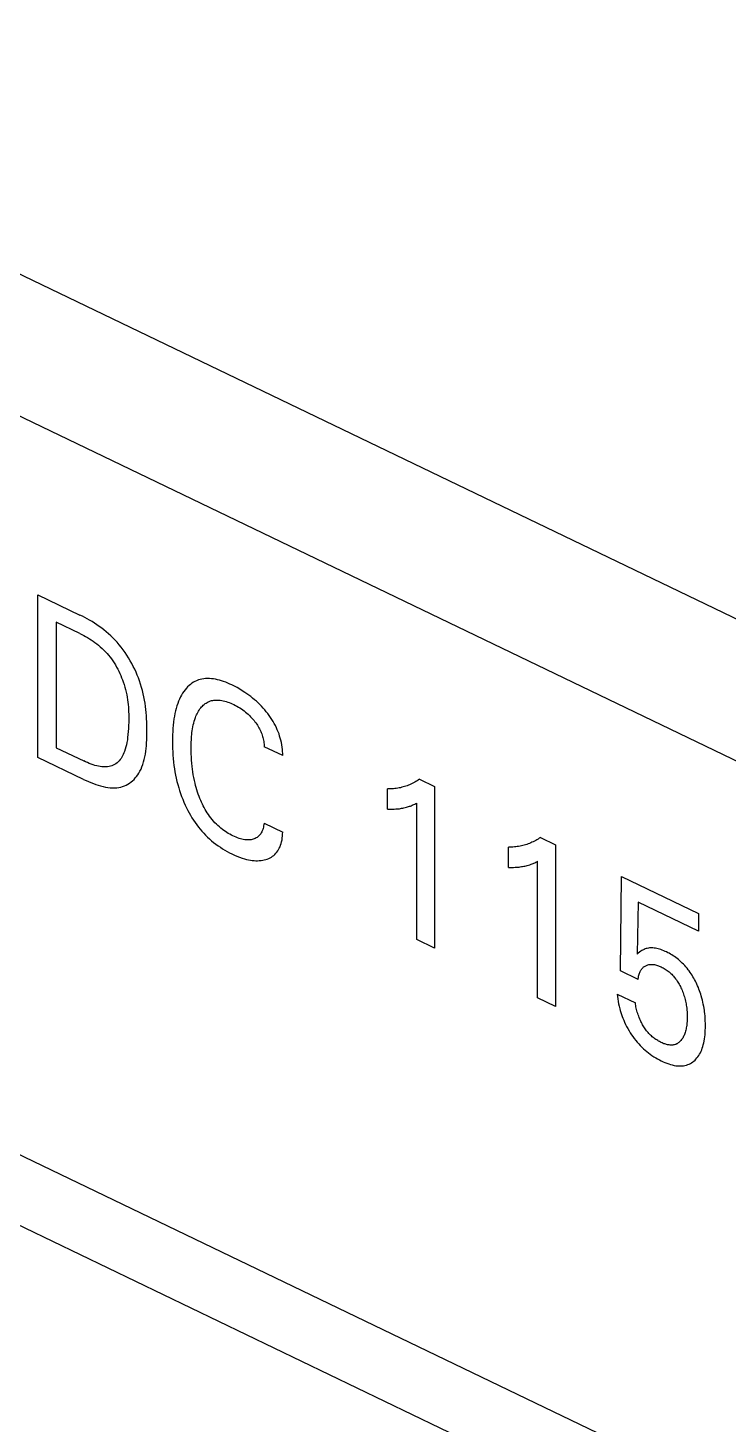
# Model space of a CAD drawing. Extents: x 0 to 420, y 0 to 297.
# Drawn here: x 165.12 to 172.87, y 175.9 to 191.34 of the extents above; entities that cross this region are included whole.
import ezdxf

# ---------------------------------------------------------------- set-up
doc = ezdxf.new("R2010")
doc.units = 0
doc.header["$LTSCALE"] = 23.1
doc.layers.add('40000_ISO', color=7, linetype='CONTINUOUS')

msp = doc.modelspace()

# ---------------------------------------------------------------- linework, layer by layer
at = {"layer": '40000_ISO', "color": 7, "linetype": 'CONTINUOUS'}
for p, q in [((210.729, 166.647), (157.318, 192.32)), ((210.089, 165.387), (156.678, 191.06)), ((165.231, 183.274), (165.231, 185.071)), ((165.231, 185.071), (165.697, 184.847)), ((165.432, 184.77), (165.432, 183.381)), ((165.697, 184.643), (165.432, 184.77)), ((165.724, 184.834), (165.697, 184.847)), ((165.75, 184.82), (165.724, 184.834)), ((165.777, 184.806), (165.75, 184.82)), ((165.804, 184.79), (165.777, 184.806)), ((165.831, 184.775), (165.804, 184.79)), ((165.857, 184.758), (165.831, 184.775)), ((165.884, 184.74), (165.857, 184.758)), ((165.91, 184.722), (165.884, 184.74)), ((165.697, 184.643), (165.718, 184.633)), ((165.718, 184.633), (165.739, 184.622)), ((165.739, 184.622), (165.759, 184.611)), ((165.759, 184.611), (165.78, 184.599)), ((165.78, 184.599), (165.801, 184.586)), ((165.801, 184.586), (165.822, 184.573)), ((165.937, 184.703), (165.91, 184.722)), ((165.962, 184.683), (165.937, 184.703)), ((165.988, 184.663), (165.962, 184.683)), ((166.013, 184.641), (165.988, 184.663)), ((166.038, 184.619), (166.013, 184.641)), ((166.062, 184.596), (166.038, 184.619)), ((166.085, 184.571), (166.062, 184.596)), ((165.822, 184.573), (165.842, 184.559)), ((165.842, 184.559), (165.863, 184.544)), ((165.863, 184.544), (165.883, 184.529)), ((165.883, 184.529), (165.903, 184.513)), ((165.903, 184.513), (165.922, 184.497)), ((165.922, 184.497), (165.942, 184.479)), ((165.942, 184.479), (165.961, 184.461)), ((165.961, 184.461), (165.979, 184.442)), ((165.979, 184.442), (165.997, 184.423)), ((166.108, 184.546), (166.085, 184.571)), ((166.131, 184.52), (166.108, 184.546)), ((166.154, 184.492), (166.131, 184.52)), ((166.175, 184.464), (166.154, 184.492)), ((166.196, 184.434), (166.175, 184.464)), ((166.215, 184.404), (166.196, 184.434)), ((165.997, 184.423), (166.013, 184.403)), ((166.013, 184.403), (166.03, 184.383)), ((166.03, 184.383), (166.045, 184.362)), ((166.045, 184.362), (166.06, 184.34)), ((166.06, 184.34), (166.075, 184.318)), ((166.075, 184.318), (166.089, 184.296)), ((166.089, 184.296), (166.102, 184.273)), ((166.235, 184.374), (166.215, 184.404)), ((166.253, 184.343), (166.235, 184.374)), ((166.27, 184.312), (166.253, 184.343)), ((166.287, 184.28), (166.27, 184.312)), ((166.302, 184.248), (166.287, 184.28)), ((166.102, 184.273), (166.115, 184.25)), ((166.115, 184.25), (166.127, 184.226)), ((166.127, 184.226), (166.138, 184.203)), ((166.138, 184.203), (166.148, 184.179)), ((166.148, 184.179), (166.158, 184.155)), ((166.158, 184.155), (166.168, 184.132)), ((166.168, 184.132), (166.176, 184.108)), ((166.317, 184.216), (166.302, 184.248)), ((166.331, 184.184), (166.317, 184.216)), ((166.343, 184.152), (166.331, 184.184)), ((166.355, 184.12), (166.343, 184.152)), ((166.987, 184.122), (166.969, 184.114)), ((167.007, 184.13), (166.987, 184.122)), ((167.026, 184.135), (167.007, 184.13)), ((167.045, 184.14), (167.026, 184.135)), ((167.066, 184.143), (167.045, 184.14)), ((167.087, 184.145), (167.066, 184.143)), ((167.108, 184.146), (167.087, 184.145)), ((167.13, 184.146), (167.108, 184.146)), ((167.152, 184.144), (167.13, 184.146)), ((167.174, 184.142), (167.152, 184.144)), ((167.196, 184.138), (167.174, 184.142)), ((167.219, 184.133), (167.196, 184.138)), ((167.241, 184.127), (167.219, 184.133)), ((167.264, 184.12), (167.241, 184.127)), ((166.176, 184.108), (166.186, 184.079)), ((166.186, 184.079), (166.194, 184.051)), ((166.194, 184.051), (166.202, 184.023)), ((166.202, 184.023), (166.208, 183.995)), ((166.208, 183.995), (166.214, 183.967)), ((166.214, 183.967), (166.219, 183.939)), ((166.367, 184.084), (166.355, 184.12)), ((166.378, 184.048), (166.367, 184.084)), ((166.388, 184.012), (166.378, 184.048)), ((166.397, 183.977), (166.388, 184.012)), ((166.404, 183.942), (166.397, 183.977)), ((166.832, 183.983), (166.82, 183.963)), ((166.845, 184.003), (166.832, 183.983)), ((166.859, 184.021), (166.845, 184.003)), ((166.874, 184.039), (166.859, 184.021)), ((166.888, 184.054), (166.874, 184.039)), ((166.903, 184.068), (166.888, 184.054)), ((166.918, 184.081), (166.903, 184.068)), ((166.934, 184.093), (166.918, 184.081)), ((166.951, 184.104), (166.934, 184.093)), ((166.969, 184.114), (166.951, 184.104)), ((167.286, 184.113), (167.264, 184.12)), ((167.309, 184.104), (167.286, 184.113)), ((167.332, 184.095), (167.309, 184.104)), ((167.355, 184.085), (167.332, 184.095)), ((167.378, 184.075), (167.355, 184.085)), ((167.407, 184.06), (167.378, 184.075)), ((167.436, 184.045), (167.407, 184.06)), ((167.464, 184.029), (167.436, 184.045)), ((167.493, 184.011), (167.464, 184.029)), ((167.522, 183.993), (167.493, 184.011)), ((167.543, 183.978), (167.522, 183.993)), ((167.565, 183.962), (167.543, 183.978)), ((166.219, 183.939), (166.223, 183.911)), ((166.223, 183.911), (166.227, 183.884)), ((166.227, 183.884), (166.229, 183.857)), ((166.229, 183.857), (166.232, 183.83)), ((166.232, 183.83), (166.233, 183.803)), ((166.411, 183.907), (166.404, 183.942)), ((166.417, 183.872), (166.411, 183.907)), ((166.422, 183.837), (166.417, 183.872)), ((166.426, 183.803), (166.422, 183.837)), ((166.761, 183.816), (166.754, 183.788)), ((166.769, 183.844), (166.761, 183.816)), ((166.778, 183.871), (166.769, 183.844)), ((166.788, 183.897), (166.778, 183.871)), ((166.798, 183.919), (166.788, 183.897)), ((166.809, 183.942), (166.798, 183.919)), ((166.82, 183.963), (166.809, 183.942)), ((167.024, 183.81), (167.033, 183.822)), ((167.033, 183.822), (167.041, 183.832)), ((167.041, 183.832), (167.051, 183.842)), ((167.051, 183.842), (167.06, 183.851)), ((167.06, 183.851), (167.07, 183.86)), ((167.07, 183.86), (167.081, 183.868)), ((167.081, 183.868), (167.092, 183.875)), ((167.092, 183.875), (167.103, 183.882)), ((167.103, 183.882), (167.115, 183.888)), ((167.115, 183.888), (167.127, 183.893)), ((167.127, 183.893), (167.14, 183.898)), ((167.14, 183.898), (167.152, 183.901)), ((167.152, 183.901), (167.165, 183.904)), ((167.165, 183.904), (167.179, 183.906)), ((167.179, 183.906), (167.192, 183.907)), ((167.192, 183.907), (167.206, 183.908)), ((167.206, 183.908), (167.22, 183.908)), ((167.22, 183.908), (167.235, 183.907)), ((167.235, 183.907), (167.249, 183.905)), ((167.249, 183.905), (167.266, 183.903)), ((167.266, 183.903), (167.282, 183.899)), ((167.282, 183.899), (167.298, 183.895)), ((167.298, 183.895), (167.315, 183.891)), ((167.315, 183.891), (167.331, 183.885)), ((167.331, 183.885), (167.348, 183.879)), ((167.348, 183.879), (167.365, 183.872)), ((167.365, 183.872), (167.382, 183.865)), ((167.382, 183.865), (167.399, 183.857)), ((167.399, 183.857), (167.416, 183.849)), ((167.416, 183.849), (167.433, 183.84)), ((167.433, 183.84), (167.45, 183.83)), ((167.45, 183.83), (167.466, 183.82)), ((167.466, 183.82), (167.483, 183.809)), ((167.586, 183.946), (167.565, 183.962)), ((167.607, 183.93), (167.586, 183.946)), ((167.628, 183.912), (167.607, 183.93)), ((167.649, 183.894), (167.628, 183.912)), ((167.668, 183.876), (167.649, 183.894)), ((167.687, 183.858), (167.668, 183.876)), ((167.705, 183.839), (167.687, 183.858)), ((167.723, 183.819), (167.705, 183.839)), ((167.741, 183.799), (167.723, 183.819)), ((166.233, 183.803), (166.235, 183.776)), ((166.235, 183.776), (166.236, 183.75)), ((166.236, 183.663), (166.235, 183.628)), ((166.236, 183.75), (166.236, 183.724)), ((166.236, 183.724), (166.236, 183.698)), ((166.236, 183.698), (166.236, 183.663)), ((166.429, 183.769), (166.426, 183.803)), ((166.432, 183.735), (166.429, 183.769)), ((166.434, 183.701), (166.432, 183.735)), ((166.436, 183.667), (166.434, 183.701)), ((166.437, 183.633), (166.436, 183.667)), ((166.732, 183.665), (166.728, 183.63)), ((166.737, 183.7), (166.732, 183.665)), ((166.742, 183.73), (166.737, 183.7)), ((166.748, 183.759), (166.742, 183.73)), ((166.754, 183.788), (166.748, 183.759)), ((166.955, 183.653), (166.96, 183.674)), ((166.96, 183.674), (166.967, 183.694)), ((166.967, 183.694), (166.974, 183.714)), ((166.974, 183.714), (166.979, 183.729)), ((166.979, 183.729), (166.986, 183.743)), ((166.986, 183.743), (166.992, 183.757)), ((166.992, 183.757), (166.999, 183.771)), ((166.999, 183.771), (167.007, 183.785)), ((167.007, 183.785), (167.015, 183.797)), ((167.015, 183.797), (167.024, 183.81)), ((167.483, 183.809), (167.499, 183.798)), ((167.499, 183.798), (167.514, 183.787)), ((167.514, 183.787), (167.529, 183.775)), ((167.529, 183.775), (167.544, 183.763)), ((167.544, 183.763), (167.558, 183.75)), ((167.558, 183.75), (167.572, 183.737)), ((167.572, 183.737), (167.585, 183.723)), ((167.585, 183.723), (167.599, 183.709)), ((167.599, 183.709), (167.611, 183.695)), ((167.611, 183.695), (167.624, 183.68)), ((167.624, 183.68), (167.633, 183.668)), ((167.633, 183.668), (167.643, 183.655)), ((167.758, 183.778), (167.741, 183.799)), ((167.774, 183.758), (167.758, 183.778)), ((167.79, 183.737), (167.774, 183.758)), ((167.805, 183.715), (167.79, 183.737)), ((167.82, 183.693), (167.805, 183.715)), ((167.834, 183.671), (167.82, 183.693)), ((167.847, 183.648), (167.834, 183.671)), ((166.228, 183.527), (166.224, 183.494)), ((166.231, 183.56), (166.228, 183.527)), ((166.233, 183.594), (166.231, 183.56)), ((166.235, 183.628), (166.233, 183.594)), ((166.436, 183.5), (166.437, 183.533)), ((166.437, 183.6), (166.437, 183.633)), ((166.437, 183.567), (166.437, 183.6)), ((166.437, 183.533), (166.437, 183.567)), ((166.721, 183.523), (166.72, 183.486)), ((166.723, 183.559), (166.721, 183.523)), ((166.725, 183.595), (166.723, 183.559)), ((166.728, 183.63), (166.725, 183.595)), ((166.931, 183.5), (166.934, 183.53)), ((166.934, 183.53), (166.936, 183.548)), ((166.936, 183.548), (166.938, 183.566)), ((166.938, 183.566), (166.941, 183.588)), ((166.941, 183.588), (166.945, 183.61)), ((166.945, 183.61), (166.95, 183.632)), ((166.95, 183.632), (166.955, 183.653)), ((167.643, 183.655), (167.652, 183.642)), ((167.652, 183.642), (167.661, 183.629)), ((167.661, 183.629), (167.669, 183.616)), ((167.669, 183.616), (167.677, 183.602)), ((167.677, 183.602), (167.684, 183.589)), ((167.684, 183.589), (167.691, 183.575)), ((167.691, 183.575), (167.697, 183.561)), ((167.697, 183.561), (167.703, 183.548)), ((167.703, 183.548), (167.708, 183.534)), ((167.708, 183.534), (167.713, 183.52)), ((167.713, 183.52), (167.717, 183.506)), ((167.717, 183.506), (167.721, 183.492)), ((167.859, 183.625), (167.847, 183.648)), ((167.87, 183.602), (167.859, 183.625)), ((167.88, 183.579), (167.87, 183.602)), ((167.89, 183.556), (167.88, 183.579)), ((167.899, 183.533), (167.89, 183.556)), ((167.906, 183.51), (167.899, 183.533)), ((167.913, 183.486), (167.906, 183.51)), ((165.432, 183.381), (165.738, 183.235)), ((166.197, 183.364), (166.189, 183.34)), ((166.205, 183.389), (166.197, 183.364)), ((166.211, 183.414), (166.205, 183.389)), ((166.216, 183.44), (166.211, 183.414)), ((166.221, 183.467), (166.216, 183.44)), ((166.224, 183.494), (166.221, 183.467)), ((166.425, 183.341), (166.428, 183.372)), ((166.428, 183.372), (166.431, 183.403)), ((166.431, 183.403), (166.434, 183.435)), ((166.434, 183.435), (166.435, 183.468)), ((166.435, 183.468), (166.436, 183.5)), ((166.72, 183.486), (166.72, 183.449)), ((166.72, 183.449), (166.72, 183.412)), ((166.72, 183.412), (166.721, 183.374)), ((166.721, 183.374), (166.723, 183.337)), ((166.926, 183.379), (166.927, 183.41)), ((166.926, 183.345), (166.926, 183.379)), ((166.927, 183.44), (166.929, 183.47)), ((166.927, 183.41), (166.927, 183.44)), ((166.929, 183.47), (166.931, 183.5)), ((167.721, 183.492), (167.724, 183.478)), ((167.724, 183.478), (167.727, 183.463)), ((167.727, 183.463), (167.73, 183.448)), ((167.73, 183.448), (167.731, 183.434)), ((167.731, 183.434), (167.733, 183.419)), ((167.733, 183.419), (167.733, 183.406)), ((167.733, 183.406), (167.733, 183.392)), ((167.94, 183.293), (167.733, 183.392)), ((167.919, 183.463), (167.913, 183.486)), ((167.925, 183.438), (167.919, 183.463)), ((167.93, 183.413), (167.925, 183.438)), ((167.934, 183.388), (167.93, 183.413)), ((167.937, 183.363), (167.934, 183.388)), ((167.939, 183.339), (167.937, 183.363)), ((165.737, 183.031), (165.231, 183.274)), ((165.759, 183.225), (165.738, 183.235)), ((165.779, 183.216), (165.759, 183.225)), ((165.8, 183.207), (165.779, 183.216)), ((165.821, 183.199), (165.8, 183.207)), ((165.842, 183.192), (165.821, 183.199)), ((166.08, 183.196), (166.065, 183.188)), ((166.094, 183.204), (166.08, 183.196)), ((166.107, 183.214), (166.094, 183.204)), ((166.119, 183.225), (166.107, 183.214)), ((166.131, 183.237), (166.119, 183.225)), ((166.141, 183.249), (166.131, 183.237)), ((166.151, 183.263), (166.141, 183.249)), ((166.16, 183.277), (166.151, 183.263)), ((166.168, 183.292), (166.16, 183.277)), ((166.176, 183.307), (166.168, 183.292)), ((166.183, 183.323), (166.176, 183.307)), ((166.189, 183.34), (166.183, 183.323)), ((166.383, 183.17), (166.392, 183.196)), ((166.392, 183.196), (166.401, 183.224)), ((166.401, 183.224), (166.408, 183.252)), ((166.408, 183.252), (166.415, 183.281)), ((166.415, 183.281), (166.42, 183.31)), ((166.42, 183.31), (166.425, 183.341)), ((166.723, 183.337), (166.725, 183.299)), ((166.725, 183.299), (166.728, 183.26)), ((166.728, 183.26), (166.732, 183.222)), ((166.732, 183.222), (166.737, 183.183)), ((166.927, 183.312), (166.926, 183.345)), ((166.929, 183.278), (166.927, 183.312)), ((166.931, 183.244), (166.929, 183.278)), ((166.934, 183.209), (166.931, 183.244)), ((166.937, 183.175), (166.934, 183.209)), ((167.94, 183.316), (167.939, 183.339)), ((167.94, 183.293), (167.94, 183.316)), ((165.862, 183.186), (165.842, 183.192)), ((165.883, 183.181), (165.862, 183.186)), ((165.903, 183.176), (165.883, 183.181)), ((165.92, 183.174), (165.903, 183.176)), ((165.937, 183.171), (165.92, 183.174)), ((165.954, 183.17), (165.937, 183.171)), ((165.971, 183.17), (165.954, 183.17)), ((165.987, 183.17), (165.971, 183.17)), ((166.003, 183.171), (165.987, 183.17)), ((166.019, 183.174), (166.003, 183.171)), ((166.034, 183.177), (166.019, 183.174)), ((166.05, 183.182), (166.034, 183.177)), ((166.065, 183.188), (166.05, 183.182)), ((166.295, 183.031), (166.309, 183.047)), ((166.309, 183.047), (166.323, 183.063)), ((166.323, 183.063), (166.336, 183.081)), ((166.336, 183.081), (166.348, 183.1)), ((166.348, 183.1), (166.36, 183.12)), ((166.36, 183.12), (166.372, 183.144)), ((166.372, 183.144), (166.383, 183.17)), ((166.737, 183.183), (166.742, 183.149)), ((166.742, 183.149), (166.748, 183.114)), ((166.748, 183.114), (166.754, 183.079)), ((166.754, 183.079), (166.762, 183.044)), ((166.762, 183.044), (166.77, 183.009)), ((166.941, 183.144), (166.937, 183.175)), ((166.945, 183.113), (166.941, 183.144)), ((166.95, 183.082), (166.945, 183.113)), ((166.956, 183.051), (166.95, 183.082)), ((166.962, 183.019), (166.956, 183.051)), ((210.089, 157.221), (156.678, 182.895)), ((165.737, 183.031), (165.764, 183.019)), ((165.764, 183.019), (165.79, 183.007)), ((165.79, 183.007), (165.817, 182.996)), ((165.817, 182.996), (165.845, 182.985)), ((165.845, 182.985), (165.872, 182.975)), ((165.872, 182.975), (165.898, 182.967)), ((165.898, 182.967), (165.925, 182.959)), ((165.925, 182.959), (165.952, 182.952)), ((165.952, 182.952), (165.978, 182.946)), ((165.978, 182.946), (166.004, 182.942)), ((166.004, 182.942), (166.029, 182.939)), ((166.029, 182.939), (166.054, 182.937)), ((166.054, 182.937), (166.079, 182.937)), ((166.079, 182.937), (166.103, 182.938)), ((166.103, 182.938), (166.126, 182.941)), ((166.126, 182.941), (166.148, 182.946)), ((166.148, 182.946), (166.169, 182.952)), ((166.169, 182.952), (166.189, 182.959)), ((166.189, 182.959), (166.209, 182.968)), ((166.209, 182.968), (166.227, 182.978)), ((166.227, 182.978), (166.245, 182.989)), ((166.245, 182.989), (166.263, 183.002)), ((166.263, 183.002), (166.279, 183.016)), ((166.279, 183.016), (166.295, 183.031)), ((166.77, 183.009), (166.779, 182.974)), ((166.779, 182.974), (166.789, 182.939)), ((166.789, 182.939), (166.799, 182.907)), ((166.799, 182.907), (166.809, 182.875)), ((166.97, 182.988), (166.962, 183.019)), ((166.976, 182.964), (166.97, 182.988)), ((166.983, 182.94), (166.976, 182.964)), ((166.99, 182.916), (166.983, 182.94)), ((166.997, 182.891), (166.99, 182.916)), ((167.006, 182.867), (166.997, 182.891)), ((169.1, 182.701), (169.1, 182.925)), ((169.116, 182.925), (169.1, 182.925)), ((169.133, 182.925), (169.116, 182.925)), ((169.149, 182.926), (169.133, 182.925)), ((169.165, 182.927), (169.149, 182.926)), ((169.181, 182.929), (169.165, 182.927)), ((169.196, 182.931), (169.181, 182.929)), ((169.212, 182.933), (169.196, 182.931)), ((169.227, 182.936), (169.212, 182.933)), ((169.242, 182.939), (169.227, 182.936)), ((169.257, 182.943), (169.242, 182.939)), ((169.272, 182.947), (169.257, 182.943)), ((169.287, 182.951), (169.272, 182.947)), ((169.302, 182.956), (169.287, 182.951)), ((169.316, 182.961), (169.302, 182.956)), ((169.33, 182.966), (169.316, 182.961)), ((169.344, 182.972), (169.33, 182.966)), ((169.359, 182.978), (169.344, 182.972)), ((169.373, 182.985), (169.359, 182.978)), ((169.387, 182.992), (169.373, 182.985)), ((169.4, 182.999), (169.387, 182.992)), ((169.413, 183.007), (169.4, 182.999)), ((169.427, 183.015), (169.413, 183.007)), ((169.44, 183.023), (169.427, 183.015)), ((169.452, 183.032), (169.44, 183.023)), ((169.452, 183.032), (169.619, 182.951)), ((169.619, 182.951), (169.619, 181.165)), ((166.809, 182.875), (166.821, 182.843)), ((166.821, 182.843), (166.833, 182.811)), ((166.833, 182.811), (166.846, 182.779)), ((166.846, 182.779), (166.86, 182.747)), ((166.86, 182.747), (166.875, 182.716)), ((167.015, 182.843), (167.006, 182.867)), ((167.024, 182.819), (167.015, 182.843)), ((167.033, 182.799), (167.024, 182.819)), ((167.042, 182.778), (167.033, 182.799)), ((167.051, 182.758), (167.042, 182.778)), ((167.061, 182.739), (167.051, 182.758)), ((167.071, 182.719), (167.061, 182.739)), ((169.333, 182.73), (169.343, 182.733)), ((169.343, 182.733), (169.352, 182.736)), ((169.352, 182.736), (169.361, 182.74)), ((169.361, 182.74), (169.371, 182.744)), ((169.371, 182.744), (169.381, 182.748)), ((169.381, 182.748), (169.39, 182.753)), ((169.39, 182.753), (169.401, 182.758)), ((169.401, 182.758), (169.411, 182.763)), ((169.411, 182.763), (169.422, 182.769)), ((169.422, 181.26), (169.422, 182.769)), ((166.875, 182.716), (166.889, 182.688)), ((166.889, 182.688), (166.904, 182.661)), ((166.904, 182.661), (166.919, 182.634)), ((166.919, 182.634), (166.935, 182.607)), ((166.935, 182.607), (166.952, 182.58)), ((166.952, 182.58), (166.97, 182.554)), ((167.082, 182.699), (167.071, 182.719)), ((167.093, 182.68), (167.082, 182.699)), ((167.105, 182.661), (167.093, 182.68)), ((167.118, 182.642), (167.105, 182.661)), ((167.131, 182.623), (167.118, 182.642)), ((167.145, 182.605), (167.131, 182.623)), ((167.16, 182.587), (167.145, 182.605)), ((167.175, 182.569), (167.16, 182.587)), ((169.1, 182.701), (169.118, 182.701)), ((169.118, 182.701), (169.136, 182.701)), ((169.136, 182.701), (169.154, 182.702)), ((169.154, 182.702), (169.172, 182.702)), ((169.172, 182.702), (169.19, 182.704)), ((169.19, 182.704), (169.203, 182.705)), ((169.203, 182.705), (169.216, 182.706)), ((169.216, 182.706), (169.23, 182.707)), ((169.23, 182.707), (169.242, 182.709)), ((169.242, 182.709), (169.255, 182.711)), ((169.255, 182.711), (169.268, 182.713)), ((169.268, 182.713), (169.281, 182.716)), ((169.281, 182.716), (169.295, 182.719)), ((169.295, 182.719), (169.308, 182.722)), ((169.308, 182.722), (169.321, 182.726)), ((169.321, 182.726), (169.333, 182.73)), ((166.97, 182.554), (166.988, 182.529)), ((166.988, 182.529), (167.007, 182.504)), ((167.007, 182.504), (167.026, 182.48)), ((167.026, 182.48), (167.046, 182.457)), ((167.046, 182.457), (167.066, 182.435)), ((167.066, 182.435), (167.087, 182.413)), ((167.19, 182.552), (167.175, 182.569)), ((167.206, 182.536), (167.19, 182.552)), ((167.223, 182.52), (167.206, 182.536)), ((167.239, 182.505), (167.223, 182.52)), ((167.255, 182.491), (167.239, 182.505)), ((167.272, 182.478), (167.255, 182.491)), ((167.288, 182.466), (167.272, 182.478)), ((167.305, 182.455), (167.288, 182.466)), ((167.321, 182.444), (167.305, 182.455)), ((167.338, 182.434), (167.321, 182.444)), ((167.355, 182.424), (167.338, 182.434)), ((167.372, 182.415), (167.355, 182.424)), ((167.696, 182.43), (167.689, 182.42)), ((167.702, 182.44), (167.696, 182.43)), ((167.708, 182.451), (167.702, 182.44)), ((167.713, 182.462), (167.708, 182.451)), ((167.718, 182.476), (167.713, 182.462)), ((167.722, 182.489), (167.718, 182.476)), ((167.726, 182.503), (167.722, 182.489)), ((167.729, 182.518), (167.726, 182.503)), ((167.731, 182.533), (167.729, 182.518)), ((167.733, 182.548), (167.731, 182.533)), ((167.733, 182.548), (167.94, 182.449)), ((167.937, 182.404), (167.939, 182.426)), ((167.939, 182.426), (167.94, 182.449)), ((167.087, 182.413), (167.108, 182.392)), ((167.108, 182.392), (167.13, 182.372)), ((167.13, 182.372), (167.152, 182.353)), ((167.152, 182.353), (167.174, 182.334)), ((167.174, 182.334), (167.199, 182.315)), ((167.199, 182.315), (167.224, 182.297)), ((167.224, 182.297), (167.25, 182.28)), ((167.25, 182.28), (167.275, 182.263)), ((167.389, 182.406), (167.372, 182.415)), ((167.406, 182.399), (167.389, 182.406)), ((167.423, 182.391), (167.406, 182.399)), ((167.44, 182.385), (167.423, 182.391)), ((167.457, 182.379), (167.44, 182.385)), ((167.474, 182.374), (167.457, 182.379)), ((167.489, 182.37), (167.474, 182.374)), ((167.504, 182.366), (167.489, 182.37)), ((167.52, 182.364), (167.504, 182.366)), ((167.534, 182.362), (167.52, 182.364)), ((167.549, 182.361), (167.534, 182.362)), ((167.563, 182.361), (167.549, 182.361)), ((167.576, 182.362), (167.563, 182.361)), ((167.589, 182.364), (167.576, 182.362)), ((167.602, 182.366), (167.589, 182.364)), ((167.614, 182.37), (167.602, 182.366)), ((167.625, 182.373), (167.614, 182.37)), ((167.636, 182.378), (167.625, 182.373)), ((167.646, 182.383), (167.636, 182.378)), ((167.656, 182.389), (167.646, 182.383)), ((167.665, 182.396), (167.656, 182.389)), ((167.673, 182.403), (167.665, 182.396)), ((167.681, 182.411), (167.673, 182.403)), ((167.689, 182.42), (167.681, 182.411)), ((167.894, 182.255), (167.902, 182.27)), ((167.902, 182.27), (167.91, 182.286)), ((167.91, 182.286), (167.916, 182.303)), ((167.916, 182.303), (167.922, 182.322)), ((167.922, 182.322), (167.927, 182.342)), ((167.927, 182.342), (167.932, 182.362)), ((167.932, 182.362), (167.935, 182.383)), ((167.935, 182.383), (167.937, 182.404)), ((170.438, 182.057), (170.438, 182.281)), ((170.455, 182.281), (170.438, 182.281)), ((170.471, 182.282), (170.455, 182.281)), ((170.487, 182.283), (170.471, 182.282)), ((170.503, 182.284), (170.487, 182.283)), ((170.519, 182.286), (170.503, 182.284)), ((170.535, 182.288), (170.519, 182.286)), ((170.55, 182.29), (170.535, 182.288)), ((170.566, 182.293), (170.55, 182.29)), ((170.581, 182.296), (170.566, 182.293)), ((170.596, 182.299), (170.581, 182.296)), ((170.611, 182.303), (170.596, 182.299)), ((170.626, 182.308), (170.611, 182.303)), ((170.64, 182.312), (170.626, 182.308)), ((170.655, 182.317), (170.64, 182.312)), ((170.669, 182.323), (170.655, 182.317)), ((170.683, 182.328), (170.669, 182.323)), ((170.697, 182.335), (170.683, 182.328)), ((170.711, 182.341), (170.697, 182.335)), ((170.725, 182.348), (170.711, 182.341)), ((170.739, 182.356), (170.725, 182.348)), ((170.752, 182.363), (170.739, 182.356)), ((170.765, 182.371), (170.752, 182.363)), ((170.778, 182.38), (170.765, 182.371)), ((170.791, 182.388), (170.778, 182.38)), ((170.791, 182.388), (170.957, 182.308)), ((170.957, 182.308), (170.957, 180.522)), ((209.769, 156.591), (156.358, 182.265)), ((167.275, 182.263), (167.301, 182.248)), ((167.301, 182.248), (167.326, 182.233)), ((167.326, 182.233), (167.352, 182.22)), ((167.352, 182.22), (167.378, 182.207)), ((167.378, 182.207), (167.406, 182.194)), ((167.406, 182.194), (167.434, 182.182)), ((167.434, 182.182), (167.462, 182.171)), ((167.462, 182.171), (167.49, 182.161)), ((167.49, 182.161), (167.518, 182.153)), ((167.518, 182.153), (167.539, 182.147)), ((167.539, 182.147), (167.561, 182.142)), ((167.561, 182.142), (167.582, 182.138)), ((167.582, 182.138), (167.602, 182.135)), ((167.602, 182.135), (167.623, 182.133)), ((167.623, 182.133), (167.643, 182.132)), ((167.643, 182.132), (167.662, 182.132)), ((167.662, 182.132), (167.681, 182.133)), ((167.681, 182.133), (167.7, 182.134)), ((167.7, 182.134), (167.718, 182.137)), ((167.718, 182.137), (167.736, 182.141)), ((167.736, 182.141), (167.753, 182.145)), ((167.753, 182.145), (167.769, 182.15)), ((167.769, 182.15), (167.785, 182.157)), ((167.785, 182.157), (167.8, 182.164)), ((167.8, 182.164), (167.814, 182.172)), ((167.814, 182.172), (167.828, 182.181)), ((167.828, 182.181), (167.841, 182.191)), ((167.841, 182.191), (167.854, 182.202)), ((167.854, 182.202), (167.865, 182.214)), ((167.865, 182.214), (167.876, 182.227)), ((167.876, 182.227), (167.885, 182.24)), ((167.885, 182.24), (167.894, 182.255)), ((170.729, 182.109), (170.739, 182.114)), ((170.739, 182.114), (170.75, 182.12)), ((170.75, 182.12), (170.76, 182.125)), ((170.76, 180.617), (170.76, 182.125)), ((170.438, 182.057), (170.457, 182.057)), ((170.457, 182.057), (170.475, 182.058)), ((170.475, 182.058), (170.493, 182.058)), ((170.493, 182.058), (170.511, 182.059)), ((170.511, 182.059), (170.529, 182.06)), ((170.529, 182.06), (170.542, 182.061)), ((170.542, 182.061), (170.555, 182.062)), ((170.555, 182.062), (170.568, 182.064)), ((170.568, 182.064), (170.581, 182.066)), ((170.581, 182.066), (170.594, 182.068)), ((170.594, 182.068), (170.607, 182.07)), ((170.607, 182.07), (170.62, 182.072)), ((170.62, 182.072), (170.633, 182.075)), ((170.633, 182.075), (170.646, 182.079)), ((170.646, 182.079), (170.659, 182.082)), ((170.659, 182.082), (170.672, 182.086)), ((170.672, 182.086), (170.681, 182.089)), ((170.681, 182.089), (170.69, 182.093)), ((170.69, 182.093), (170.699, 182.096)), ((170.699, 182.096), (170.709, 182.1)), ((170.709, 182.1), (170.719, 182.105)), ((170.719, 182.105), (170.729, 182.109)), ((171.675, 180.913), (171.687, 181.957)), ((171.687, 181.957), (172.539, 181.548)), ((171.872, 181.673), (171.86, 181.1)), ((172.539, 181.352), (171.872, 181.673)), ((172.539, 181.548), (172.539, 181.352)), ((169.619, 181.165), (169.422, 181.26)), ((171.874, 181.111), (171.86, 181.1)), ((171.888, 181.122), (171.874, 181.111)), ((171.901, 181.131), (171.888, 181.122)), ((171.914, 181.139), (171.901, 181.131)), ((171.922, 181.144), (171.914, 181.139)), ((171.93, 181.148), (171.922, 181.144)), ((171.938, 181.152), (171.93, 181.148)), ((171.949, 181.156), (171.938, 181.152)), ((171.961, 181.16), (171.949, 181.156)), ((171.972, 181.163), (171.961, 181.16)), ((171.985, 181.165), (171.972, 181.163)), ((171.997, 181.167), (171.985, 181.165)), ((172.01, 181.168), (171.997, 181.167)), ((172.023, 181.168), (172.01, 181.168)), ((172.036, 181.167), (172.023, 181.168)), ((172.05, 181.166), (172.036, 181.167)), ((172.064, 181.164), (172.05, 181.166)), ((172.078, 181.161), (172.064, 181.164)), ((172.092, 181.158), (172.078, 181.161)), ((172.108, 181.154), (172.092, 181.158)), ((172.123, 181.149), (172.108, 181.154)), ((172.139, 181.143), (172.123, 181.149)), ((172.155, 181.137), (172.139, 181.143)), ((172.171, 181.13), (172.155, 181.137)), ((172.187, 181.123), (172.171, 181.13)), ((172.201, 181.115), (172.187, 181.123)), ((172.216, 181.108), (172.201, 181.115)), ((172.231, 181.1), (172.216, 181.108)), ((172.245, 181.091), (172.231, 181.1)), ((172.26, 181.082), (172.245, 181.091)), ((172.274, 181.072), (172.26, 181.082)), ((172.289, 181.062), (172.274, 181.072)), ((172.303, 181.051), (172.289, 181.062)), ((172.317, 181.04), (172.303, 181.051)), ((172.331, 181.028), (172.317, 181.04)), ((171.872, 180.818), (171.675, 180.913)), ((171.882, 180.877), (171.886, 180.887)), ((171.886, 180.887), (171.889, 180.897)), ((171.889, 180.897), (171.893, 180.906)), ((171.893, 180.906), (171.898, 180.915)), ((171.898, 180.915), (171.903, 180.923)), ((171.903, 180.923), (171.908, 180.931)), ((171.908, 180.931), (171.914, 180.938)), ((171.914, 180.938), (171.92, 180.945)), ((171.92, 180.945), (171.927, 180.951)), ((171.927, 180.951), (171.933, 180.957)), ((171.933, 180.957), (171.941, 180.962)), ((171.941, 180.962), (171.948, 180.967)), ((171.948, 180.967), (171.956, 180.971)), ((171.956, 180.971), (171.964, 180.975)), ((171.964, 180.975), (171.972, 180.978)), ((171.972, 180.978), (171.98, 180.98)), ((171.98, 180.98), (171.989, 180.983)), ((171.989, 180.983), (171.997, 180.984)), ((171.997, 180.984), (172.006, 180.985)), ((172.006, 180.985), (172.015, 180.986)), ((172.015, 180.986), (172.025, 180.986)), ((172.025, 180.986), (172.034, 180.985)), ((172.034, 180.985), (172.044, 180.984)), ((172.044, 180.984), (172.054, 180.983)), ((172.054, 180.983), (172.064, 180.981)), ((172.064, 180.981), (172.074, 180.978)), ((172.074, 180.978), (172.085, 180.975)), ((172.085, 180.975), (172.096, 180.971)), ((172.096, 180.971), (172.106, 180.967)), ((172.106, 180.967), (172.117, 180.962)), ((172.117, 180.962), (172.128, 180.957)), ((172.128, 180.957), (172.139, 180.952)), ((172.139, 180.952), (172.15, 180.946)), ((172.15, 180.946), (172.161, 180.94)), ((172.161, 180.94), (172.172, 180.933)), ((172.172, 180.933), (172.183, 180.926)), ((172.183, 180.926), (172.194, 180.918)), ((172.194, 180.918), (172.204, 180.91)), ((172.204, 180.91), (172.215, 180.902)), ((172.215, 180.902), (172.225, 180.893)), ((172.225, 180.893), (172.234, 180.885)), ((172.234, 180.885), (172.244, 180.876)), ((172.346, 181.015), (172.331, 181.028)), ((172.36, 181.001), (172.346, 181.015)), ((172.374, 180.988), (172.36, 181.001)), ((172.387, 180.973), (172.374, 180.988)), ((172.4, 180.958), (172.387, 180.973)), ((172.413, 180.943), (172.4, 180.958)), ((172.426, 180.927), (172.413, 180.943)), ((172.437, 180.913), (172.426, 180.927)), ((172.448, 180.897), (172.437, 180.913)), ((172.458, 180.882), (172.448, 180.897)), ((172.468, 180.866), (172.458, 180.882)), ((171.872, 180.818), (171.873, 180.83)), ((171.873, 180.83), (171.875, 180.842)), ((171.875, 180.842), (171.877, 180.854)), ((171.877, 180.854), (171.879, 180.866)), ((171.879, 180.866), (171.882, 180.877)), ((172.244, 180.876), (172.253, 180.866)), ((172.253, 180.866), (172.262, 180.856)), ((172.262, 180.856), (172.27, 180.846)), ((172.27, 180.846), (172.279, 180.836)), ((172.279, 180.836), (172.287, 180.825)), ((172.287, 180.825), (172.295, 180.814)), ((172.295, 180.814), (172.304, 180.802)), ((172.304, 180.802), (172.311, 180.79)), ((172.311, 180.79), (172.319, 180.778)), ((172.319, 180.778), (172.326, 180.766)), ((172.326, 180.766), (172.332, 180.753)), ((172.332, 180.753), (172.339, 180.741)), ((172.339, 180.741), (172.345, 180.728)), ((172.345, 180.728), (172.352, 180.714)), ((172.478, 180.85), (172.468, 180.866)), ((172.487, 180.834), (172.478, 180.85)), ((172.496, 180.818), (172.487, 180.834)), ((172.505, 180.802), (172.496, 180.818)), ((172.513, 180.785), (172.505, 180.802)), ((172.522, 180.767), (172.513, 180.785)), ((172.53, 180.748), (172.522, 180.767)), ((172.538, 180.73), (172.53, 180.748)), ((172.545, 180.711), (172.538, 180.73)), ((170.957, 180.522), (170.76, 180.617)), ((171.641, 180.655), (171.644, 180.63)), ((171.641, 180.655), (171.843, 180.559)), ((171.644, 180.63), (171.647, 180.604)), ((171.647, 180.604), (171.651, 180.577)), ((171.651, 180.577), (171.656, 180.55)), ((172.352, 180.714), (172.358, 180.7)), ((172.358, 180.7), (172.364, 180.685)), ((172.364, 180.685), (172.369, 180.671)), ((172.369, 180.671), (172.375, 180.657)), ((172.375, 180.657), (172.379, 180.642)), ((172.379, 180.642), (172.384, 180.628)), ((172.384, 180.628), (172.388, 180.612)), ((172.388, 180.612), (172.392, 180.597)), ((172.392, 180.597), (172.396, 180.581)), ((172.396, 180.581), (172.399, 180.566)), ((172.552, 180.693), (172.545, 180.711)), ((172.558, 180.674), (172.552, 180.693)), ((172.564, 180.655), (172.558, 180.674)), ((172.57, 180.637), (172.564, 180.655)), ((172.577, 180.614), (172.57, 180.637)), ((172.583, 180.591), (172.577, 180.614)), ((172.588, 180.568), (172.583, 180.591)), ((171.656, 180.55), (171.662, 180.524)), ((171.662, 180.524), (171.668, 180.496)), ((171.668, 180.496), (171.674, 180.475)), ((171.674, 180.475), (171.68, 180.454)), ((171.68, 180.454), (171.687, 180.432)), ((171.687, 180.432), (171.695, 180.411)), ((171.844, 180.545), (171.843, 180.559)), ((171.846, 180.531), (171.844, 180.545)), ((171.848, 180.517), (171.846, 180.531)), ((171.851, 180.503), (171.848, 180.517)), ((171.855, 180.488), (171.851, 180.503)), ((171.858, 180.473), (171.855, 180.488)), ((171.862, 180.458), (171.858, 180.473)), ((171.867, 180.443), (171.862, 180.458)), ((171.872, 180.428), (171.867, 180.443)), ((171.878, 180.412), (171.872, 180.428)), ((172.399, 180.566), (172.402, 180.551)), ((172.402, 180.551), (172.405, 180.535)), ((172.405, 180.535), (172.407, 180.52)), ((172.407, 180.52), (172.41, 180.501)), ((172.41, 180.501), (172.412, 180.481)), ((172.412, 180.481), (172.413, 180.462)), ((172.413, 180.462), (172.414, 180.443)), ((172.414, 180.443), (172.415, 180.424)), ((172.415, 180.424), (172.415, 180.406)), ((172.593, 180.545), (172.588, 180.568)), ((172.597, 180.522), (172.593, 180.545)), ((172.601, 180.5), (172.597, 180.522)), ((172.605, 180.477), (172.601, 180.5)), ((172.607, 180.46), (172.605, 180.477)), ((172.609, 180.442), (172.607, 180.46)), ((172.612, 180.415), (172.609, 180.442)), ((171.695, 180.411), (171.703, 180.39)), ((171.703, 180.39), (171.712, 180.368)), ((171.712, 180.368), (171.721, 180.347)), ((171.721, 180.347), (171.732, 180.323)), ((171.732, 180.323), (171.744, 180.3)), ((171.744, 180.3), (171.757, 180.276)), ((171.757, 180.276), (171.771, 180.253)), ((171.883, 180.397), (171.878, 180.412)), ((171.89, 180.382), (171.883, 180.397)), ((171.897, 180.366), (171.89, 180.382)), ((171.902, 180.354), (171.897, 180.366)), ((171.908, 180.342), (171.902, 180.354)), ((171.915, 180.33), (171.908, 180.342)), ((171.921, 180.318), (171.915, 180.33)), ((171.928, 180.307), (171.921, 180.318)), ((171.935, 180.295), (171.928, 180.307)), ((171.942, 180.284), (171.935, 180.295)), ((171.95, 180.273), (171.942, 180.284)), ((171.958, 180.262), (171.95, 180.273)), ((172.402, 180.272), (172.4, 180.259)), ((172.405, 180.285), (172.402, 180.272)), ((172.407, 180.298), (172.405, 180.285)), ((172.409, 180.308), (172.407, 180.298)), ((172.41, 180.319), (172.409, 180.308)), ((172.412, 180.335), (172.41, 180.319)), ((172.413, 180.353), (172.412, 180.335)), ((172.414, 180.37), (172.413, 180.353)), ((172.415, 180.388), (172.414, 180.37)), ((172.415, 180.406), (172.415, 180.388)), ((172.614, 180.387), (172.612, 180.415)), ((172.615, 180.36), (172.614, 180.387)), ((172.616, 180.333), (172.615, 180.36)), ((172.615, 180.257), (172.616, 180.281)), ((172.616, 180.306), (172.616, 180.333)), ((172.616, 180.281), (172.616, 180.306)), ((171.771, 180.253), (171.785, 180.23)), ((171.785, 180.23), (171.8, 180.207)), ((171.8, 180.207), (171.814, 180.187)), ((171.814, 180.187), (171.829, 180.166)), ((171.829, 180.166), (171.845, 180.146)), ((171.845, 180.146), (171.861, 180.126)), ((171.861, 180.126), (171.878, 180.107)), ((171.966, 180.251), (171.958, 180.262)), ((171.974, 180.241), (171.966, 180.251)), ((171.983, 180.231), (171.974, 180.241)), ((171.992, 180.221), (171.983, 180.231)), ((172.001, 180.212), (171.992, 180.221)), ((172.01, 180.203), (172.001, 180.212)), ((172.019, 180.195), (172.01, 180.203)), ((172.028, 180.186), (172.019, 180.195)), ((172.038, 180.178), (172.028, 180.186)), ((172.048, 180.171), (172.038, 180.178)), ((172.057, 180.164), (172.048, 180.171)), ((172.067, 180.157), (172.057, 180.164)), ((172.077, 180.15), (172.067, 180.157)), ((172.088, 180.144), (172.077, 180.15)), ((172.098, 180.138), (172.088, 180.144)), ((172.108, 180.132), (172.098, 180.138)), ((172.118, 180.127), (172.108, 180.132)), ((172.128, 180.122), (172.118, 180.127)), ((172.138, 180.118), (172.128, 180.122)), ((172.148, 180.113), (172.138, 180.118)), ((172.158, 180.109), (172.148, 180.113)), ((172.168, 180.106), (172.158, 180.109)), ((172.303, 180.109), (172.296, 180.106)), ((172.31, 180.114), (172.303, 180.109)), ((172.316, 180.118), (172.31, 180.114)), ((172.323, 180.123), (172.316, 180.118)), ((172.329, 180.128), (172.323, 180.123)), ((172.335, 180.134), (172.329, 180.128)), ((172.341, 180.14), (172.335, 180.134)), ((172.346, 180.146), (172.341, 180.14)), ((172.353, 180.154), (172.346, 180.146)), ((172.359, 180.163), (172.353, 180.154)), ((172.365, 180.172), (172.359, 180.163)), ((172.37, 180.181), (172.365, 180.172)), ((172.375, 180.191), (172.37, 180.181)), ((172.38, 180.201), (172.375, 180.191)), ((172.384, 180.211), (172.38, 180.201)), ((172.389, 180.223), (172.384, 180.211)), ((172.393, 180.234), (172.389, 180.223)), ((172.396, 180.247), (172.393, 180.234)), ((172.4, 180.259), (172.396, 180.247)), ((172.593, 180.098), (172.598, 180.118)), ((172.598, 180.118), (172.602, 180.138)), ((172.602, 180.138), (172.606, 180.161)), ((172.606, 180.161), (172.609, 180.184)), ((172.609, 180.184), (172.612, 180.208)), ((172.612, 180.208), (172.614, 180.232)), ((172.614, 180.232), (172.615, 180.257)), ((171.878, 180.107), (171.895, 180.089)), ((171.895, 180.089), (171.912, 180.071)), ((171.912, 180.071), (171.93, 180.054)), ((171.93, 180.054), (171.948, 180.038)), ((171.948, 180.038), (171.967, 180.022)), ((171.967, 180.022), (171.985, 180.007)), ((171.985, 180.007), (172.004, 179.993)), ((172.004, 179.993), (172.025, 179.978)), ((172.025, 179.978), (172.045, 179.965)), ((172.045, 179.965), (172.066, 179.952)), ((172.177, 180.103), (172.168, 180.106)), ((172.187, 180.1), (172.177, 180.103)), ((172.197, 180.098), (172.187, 180.1)), ((172.206, 180.096), (172.197, 180.098)), ((172.215, 180.095), (172.206, 180.096)), ((172.225, 180.094), (172.215, 180.095)), ((172.235, 180.093), (172.225, 180.094)), ((172.244, 180.093), (172.235, 180.093)), ((172.254, 180.094), (172.244, 180.093)), ((172.263, 180.095), (172.254, 180.094)), ((172.271, 180.097), (172.263, 180.095)), ((172.28, 180.1), (172.271, 180.097)), ((172.288, 180.102), (172.28, 180.1)), ((172.296, 180.106), (172.288, 180.102)), ((172.523, 179.952), (172.533, 179.965)), ((172.533, 179.965), (172.543, 179.978)), ((172.543, 179.978), (172.551, 179.993)), ((172.551, 179.993), (172.56, 180.008)), ((172.56, 180.008), (172.568, 180.025)), ((172.568, 180.025), (172.575, 180.042)), ((172.575, 180.042), (172.582, 180.06)), ((172.582, 180.06), (172.588, 180.079)), ((172.588, 180.079), (172.593, 180.098)), ((172.066, 179.952), (172.086, 179.94)), ((172.086, 179.94), (172.107, 179.929)), ((172.107, 179.929), (172.128, 179.918)), ((172.128, 179.918), (172.149, 179.909)), ((172.149, 179.909), (172.169, 179.9)), ((172.169, 179.9), (172.19, 179.892)), ((172.19, 179.892), (172.21, 179.885)), ((172.21, 179.885), (172.23, 179.879)), ((172.23, 179.879), (172.25, 179.874)), ((172.25, 179.874), (172.27, 179.869)), ((172.27, 179.869), (172.288, 179.866)), ((172.288, 179.866), (172.306, 179.864)), ((172.306, 179.864), (172.324, 179.863)), ((172.324, 179.863), (172.341, 179.863)), ((172.341, 179.863), (172.358, 179.864)), ((172.358, 179.864), (172.374, 179.866)), ((172.374, 179.866), (172.39, 179.869)), ((172.39, 179.869), (172.406, 179.873)), ((172.406, 179.873), (172.421, 179.878)), ((172.421, 179.878), (172.436, 179.884)), ((172.436, 179.884), (172.45, 179.891)), ((172.45, 179.891), (172.464, 179.899)), ((172.464, 179.899), (172.477, 179.907)), ((172.477, 179.907), (172.489, 179.917)), ((172.489, 179.917), (172.501, 179.928)), ((172.501, 179.928), (172.512, 179.939)), ((172.512, 179.939), (172.523, 179.952))]:
    msp.add_line(p, q, dxfattribs=at)

doc.saveas('drawing.dxf')
